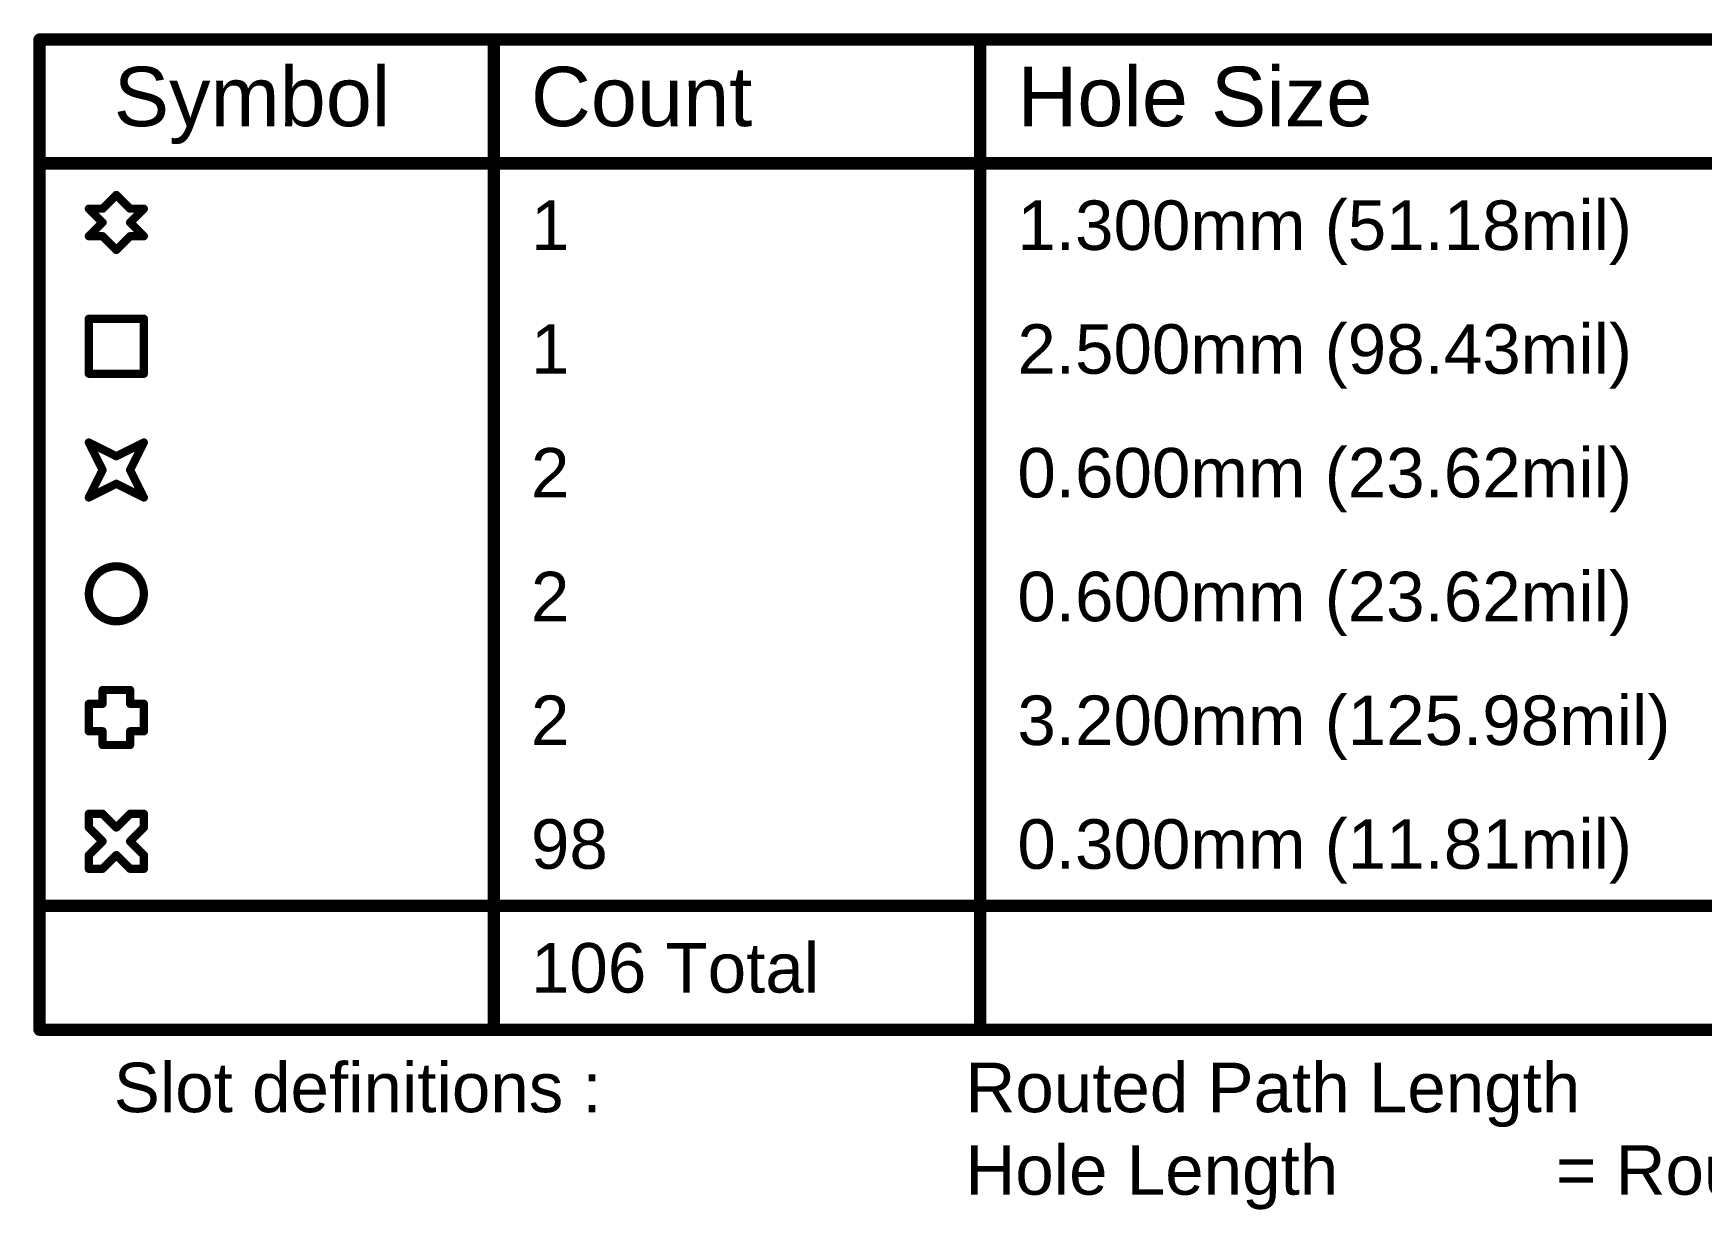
# Model space of a CAD drawing. Header units: inches. Extents: x -1 to 351, y 0 to 83.
# Drawn here: x -1.2 to 50.2, y 47 to 83.2 of the extents above; entities that cross this region are included whole.
import ezdxf

# ---------------------------------------------------------------- set-up
doc = ezdxf.new("R2010")
doc.units = ezdxf.units.IN
doc.layers.add('Drill Drawing', color=1, linetype='Continuous')
doc.styles.add('Arial', font='', dxfattribs={"height": 0.2})
doc.styles.get('Arial').set_extended_font_data('Arial')

msp = doc.modelspace()

# ---------------------------------------------------------------- linework, layer by layer
at = {"layer": 'Drill Drawing'}
for points in [[(-0.978, 83.057, 0.381, 0.381, 0), (351.271, 83.057, 0.381, 0.381, 0)], [(-0.978, 52.577, 0.381, 0.381, 0), (-0.978, 83.057, 0.381, 0.381, 0)], [(13.014, 52.577, 0.381, 0.381, 0), (13.014, 83.057, 0.381, 0.381, 0)], [(27.996, 52.577, 0.381, 0.381, 0), (27.996, 83.057, 0.381, 0.381, 0)], [(-0.978, 79.247, 0.381, 0.381, 0), (351.271, 79.247, 0.381, 0.381, 0)], [(0.964, 77.85, 0.254, 0.254, 0), (1.387, 78.273, 0.254, 0.254, 0)], [(1.387, 78.273, 0.254, 0.254, 0), (1.811, 77.85, 0.254, 0.254, 0)], [(0.541, 77.85, 0.254, 0.254, 0), (0.964, 77.426, 0.254, 0.254, 0)], [(0.541, 77.85, 0.254, 0.254, 0), (0.964, 77.85, 0.254, 0.254, 0)], [(1.811, 77.85, 0.254, 0.254, 0), (2.234, 77.85, 0.254, 0.254, 0)], [(1.811, 77.426, 0.254, 0.254, 0), (2.234, 77.85, 0.254, 0.254, 0)], [(0.541, 77.003, 0.254, 0.254, 0), (0.964, 77.426, 0.254, 0.254, 0)], [(0.541, 77.003, 0.254, 0.254, 0), (0.964, 77.003, 0.254, 0.254, 0)], [(0.964, 77.003, 0.254, 0.254, 0), (1.387, 76.58, 0.254, 0.254, 0)], [(1.387, 76.58, 0.254, 0.254, 0), (1.811, 77.003, 0.254, 0.254, 0)], [(1.811, 77.426, 0.254, 0.254, 0), (2.234, 77.003, 0.254, 0.254, 0)], [(1.811, 77.003, 0.254, 0.254, 0), (2.234, 77.003, 0.254, 0.254, 0)], [(0.541, 74.463, 0.254, 0.254, 0), (2.234, 74.463, 0.254, 0.254, 0)], [(0.541, 72.77, 0.254, 0.254, 0), (0.541, 74.463, 0.254, 0.254, 0)], [(2.234, 72.77, 0.254, 0.254, 0), (2.234, 74.463, 0.254, 0.254, 0)], [(0.541, 72.77, 0.254, 0.254, 0), (2.234, 72.77, 0.254, 0.254, 0)], [(0.541, 70.653, 0.254, 0.254, 0), (1.387, 70.23, 0.254, 0.254, 0)], [(0.541, 70.653, 0.254, 0.254, 0), (0.964, 69.806, 0.254, 0.254, 0)], [(1.387, 70.23, 0.254, 0.254, 0), (2.234, 70.653, 0.254, 0.254, 0)], [(1.811, 69.806, 0.254, 0.254, 0), (2.234, 70.653, 0.254, 0.254, 0)], [(0.541, 68.96, 0.254, 0.254, 0), (0.964, 69.806, 0.254, 0.254, 0)], [(1.811, 69.806, 0.254, 0.254, 0), (2.234, 68.96, 0.254, 0.254, 0)], [(0.541, 68.96, 0.254, 0.254, 0), (1.387, 69.383, 0.254, 0.254, 0)], [(1.387, 69.383, 0.254, 0.254, 0), (2.234, 68.96, 0.254, 0.254, 0)], [(0.541, 61.763, 0.254, 0.254, 0), (0.541, 62.61, 0.254, 0.254, 0)], [(0.541, 62.61, 0.254, 0.254, 0), (0.964, 62.61, 0.254, 0.254, 0)], [(0.964, 62.61, 0.254, 0.254, 0), (0.964, 63.033, 0.254, 0.254, 0)], [(0.964, 63.033, 0.254, 0.254, 0), (1.811, 63.033, 0.254, 0.254, 0)], [(1.811, 62.61, 0.254, 0.254, 0), (1.811, 63.033, 0.254, 0.254, 0)], [(1.811, 62.61, 0.254, 0.254, 0), (2.234, 62.61, 0.254, 0.254, 0)], [(2.234, 61.763, 0.254, 0.254, 0), (2.234, 62.61, 0.254, 0.254, 0)], [(0.541, 61.763, 0.254, 0.254, 0), (0.964, 61.763, 0.254, 0.254, 0)], [(0.964, 61.34, 0.254, 0.254, 0), (0.964, 61.763, 0.254, 0.254, 0)], [(1.811, 61.763, 0.254, 0.254, 0), (2.234, 61.763, 0.254, 0.254, 0)], [(1.811, 61.34, 0.254, 0.254, 0), (1.811, 61.763, 0.254, 0.254, 0)], [(0.964, 61.34, 0.254, 0.254, 0), (1.811, 61.34, 0.254, 0.254, 0)], [(0.541, 58.8, 0.254, 0.254, 0), (0.541, 59.223, 0.254, 0.254, 0)], [(0.541, 59.223, 0.254, 0.254, 0), (0.964, 59.223, 0.254, 0.254, 0)], [(0.964, 59.223, 0.254, 0.254, 0), (1.387, 58.8, 0.254, 0.254, 0)], [(1.387, 58.8, 0.254, 0.254, 0), (1.811, 59.223, 0.254, 0.254, 0)], [(1.811, 59.223, 0.254, 0.254, 0), (2.234, 59.223, 0.254, 0.254, 0)], [(2.234, 58.8, 0.254, 0.254, 0), (2.234, 59.223, 0.254, 0.254, 0)], [(0.541, 58.8, 0.254, 0.254, 0), (0.964, 58.376, 0.254, 0.254, 0)], [(1.811, 58.376, 0.254, 0.254, 0), (2.234, 58.8, 0.254, 0.254, 0)], [(0.541, 57.953, 0.254, 0.254, 0), (0.964, 58.376, 0.254, 0.254, 0)], [(0.541, 57.53, 0.254, 0.254, 0), (0.541, 57.953, 0.254, 0.254, 0)], [(0.964, 57.53, 0.254, 0.254, 0), (1.387, 57.953, 0.254, 0.254, 0)], [(1.387, 57.953, 0.254, 0.254, 0), (1.811, 57.53, 0.254, 0.254, 0)], [(1.811, 58.376, 0.254, 0.254, 0), (2.234, 57.953, 0.254, 0.254, 0)], [(2.234, 57.53, 0.254, 0.254, 0), (2.234, 57.953, 0.254, 0.254, 0)], [(0.541, 57.53, 0.254, 0.254, 0), (0.964, 57.53, 0.254, 0.254, 0)], [(1.811, 57.53, 0.254, 0.254, 0), (2.234, 57.53, 0.254, 0.254, 0)], [(-0.978, 56.387, 0.381, 0.381, 0), (351.271, 56.387, 0.381, 0.381, 0)], [(-0.978, 52.577, 0.381, 0.381, 0), (351.271, 52.577, 0.381, 0.381, 0)]]:
    msp.add_lwpolyline(points, format="xyseb", dxfattribs=at)
for points in [[(-1.073, 83.057, 0.191, 0.191, 1), (-0.883, 83.057, 0.191, 0.191, 1)], [(-1.073, 83.057, 0.191, 0.191, 1), (-0.883, 83.057, 0.191, 0.191, 1)], [(12.919, 83.057, 0.191, 0.191, 1), (13.11, 83.057, 0.191, 0.191, 1)], [(27.901, 83.057, 0.191, 0.191, 1), (28.092, 83.057, 0.191, 0.191, 1)], [(-1.073, 79.247, 0.191, 0.191, 1), (-0.883, 79.247, 0.191, 0.191, 1)], [(1.324, 78.273, 0.127, 0.127, 1), (1.451, 78.273, 0.127, 0.127, 1)], [(1.324, 78.273, 0.127, 0.127, 1), (1.451, 78.273, 0.127, 0.127, 1)], [(0.477, 77.85, 0.127, 0.127, 1), (0.604, 77.85, 0.127, 0.127, 1)], [(0.477, 77.85, 0.127, 0.127, 1), (0.604, 77.85, 0.127, 0.127, 1)], [(0.901, 77.85, 0.127, 0.127, 1), (1.028, 77.85, 0.127, 0.127, 1)], [(0.901, 77.85, 0.127, 0.127, 1), (1.028, 77.85, 0.127, 0.127, 1)], [(1.747, 77.85, 0.127, 0.127, 1), (1.874, 77.85, 0.127, 0.127, 1)], [(1.747, 77.85, 0.127, 0.127, 1), (1.874, 77.85, 0.127, 0.127, 1)], [(2.171, 77.85, 0.127, 0.127, 1), (2.298, 77.85, 0.127, 0.127, 1)], [(2.171, 77.85, 0.127, 0.127, 1), (2.298, 77.85, 0.127, 0.127, 1)], [(0.477, 77.003, 0.127, 0.127, 1), (0.604, 77.003, 0.127, 0.127, 1)], [(0.477, 77.003, 0.127, 0.127, 1), (0.604, 77.003, 0.127, 0.127, 1)], [(0.901, 77.426, 0.127, 0.127, 1), (1.028, 77.426, 0.127, 0.127, 1)], [(0.901, 77.426, 0.127, 0.127, 1), (1.028, 77.426, 0.127, 0.127, 1)], [(0.901, 77.003, 0.127, 0.127, 1), (1.028, 77.003, 0.127, 0.127, 1)], [(0.901, 77.003, 0.127, 0.127, 1), (1.028, 77.003, 0.127, 0.127, 1)], [(1.747, 77.426, 0.127, 0.127, 1), (1.874, 77.426, 0.127, 0.127, 1)], [(1.747, 77.426, 0.127, 0.127, 1), (1.874, 77.426, 0.127, 0.127, 1)], [(1.747, 77.003, 0.127, 0.127, 1), (1.874, 77.003, 0.127, 0.127, 1)], [(1.747, 77.003, 0.127, 0.127, 1), (1.874, 77.003, 0.127, 0.127, 1)], [(2.171, 77.003, 0.127, 0.127, 1), (2.298, 77.003, 0.127, 0.127, 1)], [(2.171, 77.003, 0.127, 0.127, 1), (2.298, 77.003, 0.127, 0.127, 1)], [(1.324, 76.58, 0.127, 0.127, 1), (1.451, 76.58, 0.127, 0.127, 1)], [(1.324, 76.58, 0.127, 0.127, 1), (1.451, 76.58, 0.127, 0.127, 1)], [(0.477, 74.463, 0.127, 0.127, 1), (0.604, 74.463, 0.127, 0.127, 1)], [(0.477, 74.463, 0.127, 0.127, 1), (0.604, 74.463, 0.127, 0.127, 1)], [(2.171, 74.463, 0.127, 0.127, 1), (2.298, 74.463, 0.127, 0.127, 1)], [(2.171, 74.463, 0.127, 0.127, 1), (2.298, 74.463, 0.127, 0.127, 1)], [(0.477, 72.77, 0.127, 0.127, 1), (0.604, 72.77, 0.127, 0.127, 1)], [(0.477, 72.77, 0.127, 0.127, 1), (0.604, 72.77, 0.127, 0.127, 1)], [(2.171, 72.77, 0.127, 0.127, 1), (2.298, 72.77, 0.127, 0.127, 1)], [(2.171, 72.77, 0.127, 0.127, 1), (2.298, 72.77, 0.127, 0.127, 1)], [(0.477, 70.653, 0.127, 0.127, 1), (0.604, 70.653, 0.127, 0.127, 1)], [(0.477, 70.653, 0.127, 0.127, 1), (0.604, 70.653, 0.127, 0.127, 1)], [(2.171, 70.653, 0.127, 0.127, 1), (2.298, 70.653, 0.127, 0.127, 1)], [(2.171, 70.653, 0.127, 0.127, 1), (2.298, 70.653, 0.127, 0.127, 1)], [(0.901, 69.806, 0.127, 0.127, 1), (1.028, 69.806, 0.127, 0.127, 1)], [(0.901, 69.806, 0.127, 0.127, 1), (1.028, 69.806, 0.127, 0.127, 1)], [(1.324, 70.23, 0.127, 0.127, 1), (1.451, 70.23, 0.127, 0.127, 1)], [(1.324, 70.23, 0.127, 0.127, 1), (1.451, 70.23, 0.127, 0.127, 1)], [(1.747, 69.806, 0.127, 0.127, 1), (1.874, 69.806, 0.127, 0.127, 1)], [(1.747, 69.806, 0.127, 0.127, 1), (1.874, 69.806, 0.127, 0.127, 1)], [(1.324, 69.383, 0.127, 0.127, 1), (1.451, 69.383, 0.127, 0.127, 1)], [(1.324, 69.383, 0.127, 0.127, 1), (1.451, 69.383, 0.127, 0.127, 1)], [(0.477, 68.96, 0.127, 0.127, 1), (0.604, 68.96, 0.127, 0.127, 1)], [(0.477, 68.96, 0.127, 0.127, 1), (0.604, 68.96, 0.127, 0.127, 1)], [(2.171, 68.96, 0.127, 0.127, 1), (2.298, 68.96, 0.127, 0.127, 1)], [(2.171, 68.96, 0.127, 0.127, 1), (2.298, 68.96, 0.127, 0.127, 1)], [(2.234, 65.996, 0.254, 0.254, 1), (0.541, 65.996, 0.254, 0.254, 1)], [(0.477, 65.996, 0.127, 0.127, 1), (0.604, 65.996, 0.127, 0.127, 1)], [(2.171, 65.996, 0.127, 0.127, 1), (2.298, 65.996, 0.127, 0.127, 1)], [(0.477, 62.61, 0.127, 0.127, 1), (0.604, 62.61, 0.127, 0.127, 1)], [(0.477, 62.61, 0.127, 0.127, 1), (0.604, 62.61, 0.127, 0.127, 1)], [(0.901, 63.033, 0.127, 0.127, 1), (1.028, 63.033, 0.127, 0.127, 1)], [(0.901, 63.033, 0.127, 0.127, 1), (1.028, 63.033, 0.127, 0.127, 1)], [(0.901, 62.61, 0.127, 0.127, 1), (1.028, 62.61, 0.127, 0.127, 1)], [(0.901, 62.61, 0.127, 0.127, 1), (1.028, 62.61, 0.127, 0.127, 1)], [(1.747, 63.033, 0.127, 0.127, 1), (1.874, 63.033, 0.127, 0.127, 1)], [(1.747, 63.033, 0.127, 0.127, 1), (1.874, 63.033, 0.127, 0.127, 1)], [(1.747, 62.61, 0.127, 0.127, 1), (1.874, 62.61, 0.127, 0.127, 1)], [(1.747, 62.61, 0.127, 0.127, 1), (1.874, 62.61, 0.127, 0.127, 1)], [(2.171, 62.61, 0.127, 0.127, 1), (2.298, 62.61, 0.127, 0.127, 1)], [(2.171, 62.61, 0.127, 0.127, 1), (2.298, 62.61, 0.127, 0.127, 1)], [(0.477, 61.763, 0.127, 0.127, 1), (0.604, 61.763, 0.127, 0.127, 1)], [(0.477, 61.763, 0.127, 0.127, 1), (0.604, 61.763, 0.127, 0.127, 1)], [(0.901, 61.763, 0.127, 0.127, 1), (1.028, 61.763, 0.127, 0.127, 1)], [(0.901, 61.763, 0.127, 0.127, 1), (1.028, 61.763, 0.127, 0.127, 1)], [(1.747, 61.763, 0.127, 0.127, 1), (1.874, 61.763, 0.127, 0.127, 1)], [(1.747, 61.763, 0.127, 0.127, 1), (1.874, 61.763, 0.127, 0.127, 1)], [(2.171, 61.763, 0.127, 0.127, 1), (2.298, 61.763, 0.127, 0.127, 1)], [(2.171, 61.763, 0.127, 0.127, 1), (2.298, 61.763, 0.127, 0.127, 1)], [(0.901, 61.34, 0.127, 0.127, 1), (1.028, 61.34, 0.127, 0.127, 1)], [(0.901, 61.34, 0.127, 0.127, 1), (1.028, 61.34, 0.127, 0.127, 1)], [(1.747, 61.34, 0.127, 0.127, 1), (1.874, 61.34, 0.127, 0.127, 1)], [(1.747, 61.34, 0.127, 0.127, 1), (1.874, 61.34, 0.127, 0.127, 1)], [(0.477, 59.223, 0.127, 0.127, 1), (0.604, 59.223, 0.127, 0.127, 1)], [(0.477, 59.223, 0.127, 0.127, 1), (0.604, 59.223, 0.127, 0.127, 1)], [(0.901, 59.223, 0.127, 0.127, 1), (1.028, 59.223, 0.127, 0.127, 1)], [(0.901, 59.223, 0.127, 0.127, 1), (1.028, 59.223, 0.127, 0.127, 1)], [(1.747, 59.223, 0.127, 0.127, 1), (1.874, 59.223, 0.127, 0.127, 1)], [(1.747, 59.223, 0.127, 0.127, 1), (1.874, 59.223, 0.127, 0.127, 1)], [(2.171, 59.223, 0.127, 0.127, 1), (2.298, 59.223, 0.127, 0.127, 1)], [(2.171, 59.223, 0.127, 0.127, 1), (2.298, 59.223, 0.127, 0.127, 1)], [(0.477, 58.8, 0.127, 0.127, 1), (0.604, 58.8, 0.127, 0.127, 1)], [(0.477, 58.8, 0.127, 0.127, 1), (0.604, 58.8, 0.127, 0.127, 1)], [(1.324, 58.8, 0.127, 0.127, 1), (1.451, 58.8, 0.127, 0.127, 1)], [(1.324, 58.8, 0.127, 0.127, 1), (1.451, 58.8, 0.127, 0.127, 1)], [(2.171, 58.8, 0.127, 0.127, 1), (2.298, 58.8, 0.127, 0.127, 1)], [(2.171, 58.8, 0.127, 0.127, 1), (2.298, 58.8, 0.127, 0.127, 1)], [(0.477, 57.953, 0.127, 0.127, 1), (0.604, 57.953, 0.127, 0.127, 1)], [(0.477, 57.953, 0.127, 0.127, 1), (0.604, 57.953, 0.127, 0.127, 1)], [(0.901, 58.376, 0.127, 0.127, 1), (1.028, 58.376, 0.127, 0.127, 1)], [(0.901, 58.376, 0.127, 0.127, 1), (1.028, 58.376, 0.127, 0.127, 1)], [(1.324, 57.953, 0.127, 0.127, 1), (1.451, 57.953, 0.127, 0.127, 1)], [(1.324, 57.953, 0.127, 0.127, 1), (1.451, 57.953, 0.127, 0.127, 1)], [(1.747, 58.376, 0.127, 0.127, 1), (1.874, 58.376, 0.127, 0.127, 1)], [(1.747, 58.376, 0.127, 0.127, 1), (1.874, 58.376, 0.127, 0.127, 1)], [(2.171, 57.953, 0.127, 0.127, 1), (2.298, 57.953, 0.127, 0.127, 1)], [(2.171, 57.953, 0.127, 0.127, 1), (2.298, 57.953, 0.127, 0.127, 1)], [(0.477, 57.53, 0.127, 0.127, 1), (0.604, 57.53, 0.127, 0.127, 1)], [(0.477, 57.53, 0.127, 0.127, 1), (0.604, 57.53, 0.127, 0.127, 1)], [(0.901, 57.53, 0.127, 0.127, 1), (1.028, 57.53, 0.127, 0.127, 1)], [(0.901, 57.53, 0.127, 0.127, 1), (1.028, 57.53, 0.127, 0.127, 1)], [(1.747, 57.53, 0.127, 0.127, 1), (1.874, 57.53, 0.127, 0.127, 1)], [(1.747, 57.53, 0.127, 0.127, 1), (1.874, 57.53, 0.127, 0.127, 1)], [(2.171, 57.53, 0.127, 0.127, 1), (2.298, 57.53, 0.127, 0.127, 1)], [(2.171, 57.53, 0.127, 0.127, 1), (2.298, 57.53, 0.127, 0.127, 1)], [(-1.073, 56.387, 0.191, 0.191, 1), (-0.883, 56.387, 0.191, 0.191, 1)], [(-1.073, 52.577, 0.191, 0.191, 1), (-0.883, 52.577, 0.191, 0.191, 1)], [(-1.073, 52.577, 0.191, 0.191, 1), (-0.883, 52.577, 0.191, 0.191, 1)], [(12.919, 52.577, 0.191, 0.191, 1), (13.11, 52.577, 0.191, 0.191, 1)], [(27.901, 52.577, 0.191, 0.191, 1), (28.092, 52.577, 0.191, 0.191, 1)]]:
    msp.add_lwpolyline(points, format="xyseb", close=True, dxfattribs=at)

# ---------------------------------------------------------------- texts
at = {"layer": 'Drill Drawing', "style": 'Arial'}
for s, height, p in [('Symbol', 1.8288, (1.308, 80.39)), ('Count', 1.8288, (14.157, 80.39)), ('Hole Size', 1.8288, (29.139, 80.39)), ('1', 1.524, (14.157, 76.58)), ('1.300mm (51.18mil)', 1.524, (29.139, 76.58)), ('1', 1.524, (14.157, 72.77)), ('2.500mm (98.43mil)', 1.524, (29.139, 72.77)), ('2', 1.524, (14.157, 68.96)), ('0.600mm (23.62mil)', 1.524, (29.139, 68.96)), ('2', 1.524, (14.157, 65.15)), ('0.600mm (23.62mil)', 1.524, (29.139, 65.15)), ('2', 1.524, (14.157, 61.34)), ('3.200mm (125.98mil)', 1.524, (29.139, 61.34)), ('0.300mm (11.81mil)', 1.524, (29.139, 57.53)), ('98', 1.524, (14.157, 57.53)), ('106 Total', 1.524, (14.157, 53.72)), ('Slot definitions :', 1.524, (1.308, 50.037)), ('Routed Path Length', 1.524, (27.538, 50.037)), ('Hole Length', 1.524, (27.538, 47.498)), (' = Routed Path Length + Tool Size = Slot length as defined in the PCB layout', 1.524, (45.136, 47.498))]:
    msp.add_text(s, height=height, dxfattribs=at).set_placement(p)

doc.saveas('drawing.dxf')
